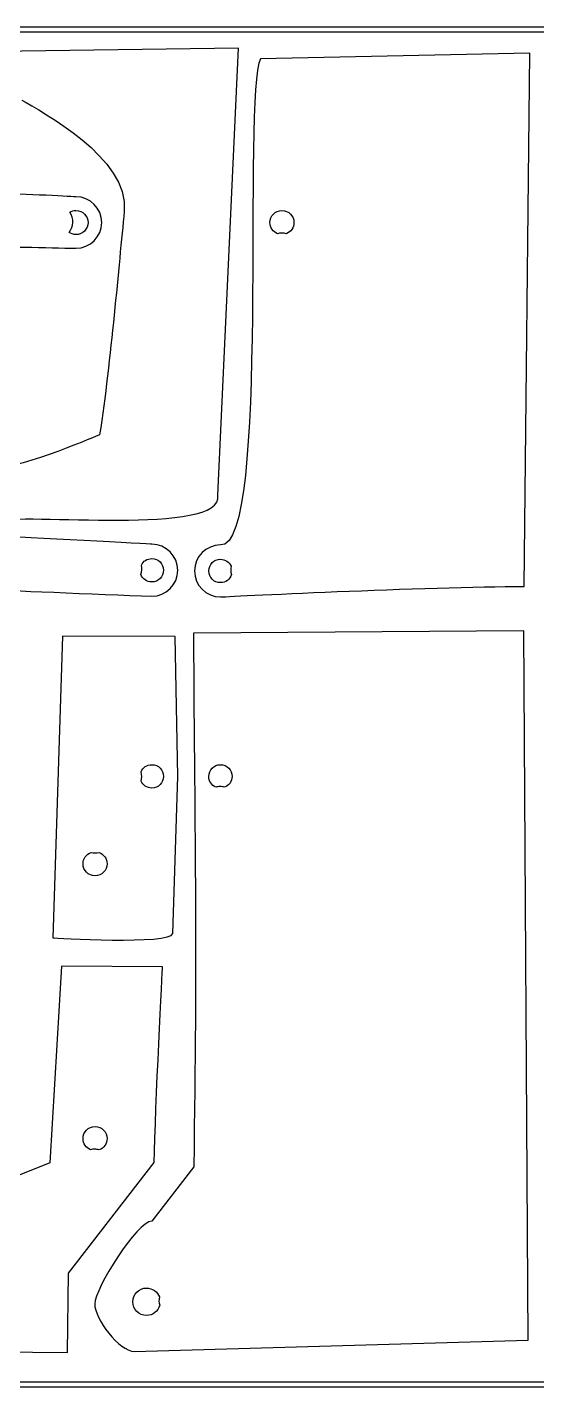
# Model space of a CAD drawing. Extents: x 0 to 67.9, y 0 to 40.2.
# Drawn here: x 29.99 to 45.08, y 0.01 to 40.22 of the extents above; entities that cross this region are included whole.
import ezdxf

# ---------------------------------------------------------------- set-up
doc = ezdxf.new("R2010")
doc.units = 0
doc.layers.get('0').update_dxf_attribs({"linetype": 'CONTINUOUS'})

msp = doc.modelspace()

# ---------------------------------------------------------------- linework, layer by layer
at = {"color": 7}
for p, q in [((67.917286, 40.22322), (0.010521, 40.22322)), ((0.151633, 40.082108), (67.776175, 40.082108)), ((36.242877, 39.605156), (9.512943, 39.240837)), ((35.630815, 26.382056), (36.242877, 39.605156)), ((44.872477, 39.451279), (36.902237, 39.287682)), ((44.700499, 23.681261), (44.872477, 39.451279)), ((31.437357, 34.800573), (31.437348, 34.800573)), ((37.533359, 34.800573), (37.533359, 34.800573)), ((33.681461, 24.506497), (33.681461, 24.506497)), ((35.713011, 24.486213), (35.713023, 24.486213)), ((31.035469, 22.215421), (30.749435, 13.287549)), ((34.368574, 22.203954), (31.035469, 22.215421)), ((34.450516, 18.065197), (34.368574, 22.203954)), ((44.694712, 22.367127), (34.911695, 22.301667)), ((44.822695, 1.387713), (44.694712, 22.367127)), ((33.681418, 18.410486), (33.681461, 18.410486)), ((35.708173, 18.410034), (35.717881, 18.410034)), ((35.70818, 18.410032), (35.708173, 18.410034)), ((34.302065, 13.418428), (34.450516, 18.065197)), ((31.883172, 15.814045), (31.883172, 15.814045)), ((31.011196, 12.456057), (30.660375, 6.636492)), ((33.997813, 12.432736), (31.011196, 12.456057)), ((32.001793, 7.707185), (32.001793, 7.707191)), ((30.660375, 6.636492), (27.417216, 5.343433)), ((31.220181, 3.371583), (33.755641, 6.642794)), ((34.922262, 6.512987), (33.687183, 4.909456)), ((31.187461, 1.025881), (31.220181, 3.371583)), ((33.523599, 2.932329), (33.523593, 2.932329)), ((33.163666, 1.058641), (44.822695, 1.387713)), ((27.369809, 1.0586), (31.187461, 1.025881)), ((0.010521, 0.010441), (67.917286, 0.010441)), ((67.776175, 0.151552), (0.151633, 0.151552))]:
    msp.add_line(p, q, dxfattribs=at)
for points in [[(36.902237, 39.287682), (36.340356, 38.250485), (37.208286, 24.793644), (35.713025, 24.909547)], [(29.832934, 38.069497), (30.39164, 37.728445), (33.034334, 36.355395), (32.868163, 34.778508)], [(31.437388, 35.207151), (31.437388, 35.207151), (29.867939, 35.28342), (29.04069, 35.324891)], [(32.199832, 34.445149), (32.199832, 34.863584), (31.855823, 35.207151), (31.437388, 35.207151)], [(31.231413, 34.154548), (31.372674, 34.32478), (31.381723, 34.56875), (31.253472, 34.748979)], [(31.253472, 34.748979), (31.307058, 34.781096), (31.369323, 34.800573), (31.437357, 34.800573)], [(31.437348, 34.800573), (31.63615, 34.800573), (31.793215, 34.643948), (31.793215, 34.445149)], [(32.868163, 34.778508), (32.701995, 33.201621), (32.475424, 30.373863), (32.138136, 28.170429)], [(37.177937, 34.445148), (37.177937, 34.643948), (37.33456, 34.800573), (37.533359, 34.800573)], [(37.533359, 34.800573), (37.732157, 34.800573), (37.889227, 34.643948), (37.889227, 34.445149)], [(31.793215, 34.445149), (31.793215, 34.24635), (31.63615, 34.089284), (31.437348, 34.089284)], [(31.437388, 33.683148), (31.855823, 33.683148), (32.199832, 34.026716), (32.199832, 34.445149)], [(37.404156, 34.113978), (37.27096, 34.164971), (37.177937, 34.292294), (37.177937, 34.445148)], [(37.889227, 34.445149), (37.889227, 34.293133), (37.796942, 34.166413), (37.664771, 34.11486)], [(31.437348, 34.089284), (31.359917, 34.089284), (31.289307, 34.113768), (31.231413, 34.154548)], [(37.527187, 34.132498), (37.485553, 34.131595), (37.444206, 34.125377), (37.404156, 34.113978)], [(37.664771, 34.11486), (37.619984, 34.127265), (37.573654, 34.133205), (37.527187, 34.132498)], [(29.04066, 33.740033), (29.04066, 33.740033), (30.647095, 33.697581), (31.437388, 33.683148)], [(32.138136, 28.170429), (32.138136, 28.170429), (29.868815, 27.18065), (29.04064, 27.196415)], [(29.040667, 25.611576), (29.786652, 25.880244), (35.854825, 25.168395), (35.630815, 26.382056)], [(33.681468, 24.929871), (33.681468, 24.929871), (29.859508, 25.148508), (29.040667, 25.16492)], [(34.450525, 24.160814), (34.450525, 24.583044), (34.103698, 24.929871), (33.681468, 24.929871)], [(35.713025, 24.909547), (35.290951, 24.909547), (34.94441, 24.562565), (34.94441, 24.14049)], [(33.359109, 24.035097), (33.390826, 24.12513), (33.395427, 24.222492), (33.372339, 24.315115)], [(33.372339, 24.315115), (33.428502, 24.428953), (33.544035, 24.506497), (33.681461, 24.506497)], [(33.681461, 24.506497), (33.874904, 24.506497), (34.027184, 24.354218), (34.027184, 24.160774)], [(34.027184, 24.160774), (34.027184, 23.96733), (33.874904, 23.81461), (33.681461, 23.81461)], [(33.681468, 23.391316), (34.103698, 23.391316), (34.450525, 23.738583), (34.450525, 24.160814)], [(34.94441, 24.14049), (34.94441, 23.718415), (35.290951, 23.371433), (35.713025, 23.371433)], [(35.367731, 24.14049), (35.367731, 24.333779), (35.519725, 24.486213), (35.713011, 24.486213)], [(35.713011, 23.794767), (35.519725, 23.794767), (35.367731, 23.947202), (35.367731, 24.14049)], [(35.713023, 24.486213), (35.854353, 24.486213), (35.973002, 24.404032), (36.026997, 24.284689)], [(36.026997, 24.284689), (36.009408, 24.20101), (36.014105, 24.114175), (36.040656, 24.032893)], [(33.681461, 23.81461), (33.532771, 23.81461), (33.408816, 23.905497), (33.359109, 24.035097)], [(36.040656, 24.032893), (35.995981, 23.894029), (35.868284, 23.794767), (35.713011, 23.794767)], [(29.040667, 23.580052), (29.040667, 23.580052), (32.12363, 23.452543), (33.681468, 23.391316)], [(35.713025, 23.371433), (35.713025, 23.371433), (41.924276, 23.686568), (44.700499, 23.681261)], [(34.911695, 22.301667), (34.958671, 15.893966), (35.024812, 12.919991), (34.922262, 6.512987)], [(33.363035, 18.201905), (33.415402, 18.325513), (33.536909, 18.410486), (33.681418, 18.410486)], [(33.364841, 17.924092), (33.391199, 18.014909), (33.390584, 18.11143), (33.363035, 18.201905)], [(33.681461, 18.410486), (33.874904, 18.410486), (34.027184, 18.258648), (34.027184, 18.065204)], [(35.367749, 18.065191), (35.367749, 18.256809), (35.517273, 18.40743), (35.70818, 18.410032)], [(35.717881, 18.410034), (35.908804, 18.407447), (36.058752, 18.256821), (36.058752, 18.065193)], [(33.681461, 17.719481), (33.538521, 17.719481), (33.418125, 17.802664), (33.364841, 17.924092)], [(34.027184, 18.065204), (34.027184, 17.871759), (33.874904, 17.719481), (33.681461, 17.719481)], [(35.57721, 17.746809), (35.453127, 17.798842), (35.367749, 17.920442), (35.367749, 18.065191)], [(35.700684, 17.763126), (35.658998, 17.762986), (35.617503, 17.757502), (35.57721, 17.746809)], [(35.836503, 17.742842), (35.792413, 17.755975), (35.746686, 17.762805), (35.700684, 17.763126)], [(36.058752, 18.065193), (36.058752, 17.915679), (35.967247, 17.791793), (35.836503, 17.742842)], [(31.646371, 15.479787), (31.646371, 15.636561), (31.744465, 15.765828), (31.883172, 15.814045)], [(31.883172, 15.814045), (31.961189, 15.794448), (32.04284, 15.794448), (32.120857, 15.814045)], [(32.120857, 15.814045), (32.259352, 15.765715), (32.357218, 15.63641), (32.357218, 15.479787)], [(32.001793, 15.124363), (31.802993, 15.124363), (31.646371, 15.280987), (31.646371, 15.479787)], [(32.357218, 15.479787), (32.357218, 15.280987), (32.200596, 15.124363), (32.001793, 15.124363)], [(30.749435, 13.287549), (30.749435, 13.287549), (34.258167, 13.076548), (34.302065, 13.418428)], [(33.755641, 6.642794), (33.784398, 8.293919), (33.997813, 12.432736), (33.997813, 12.432736)], [(31.646371, 7.35176), (31.646371, 7.55056), (31.802993, 7.707185), (32.001793, 7.707185)], [(32.001793, 7.707191), (32.200596, 7.707191), (32.357218, 7.550567), (32.357218, 7.351767)], [(31.864651, 7.023235), (31.735594, 7.076146), (31.646371, 7.201866), (31.646371, 7.35176)], [(32.357218, 7.351767), (32.357218, 7.196625), (32.261231, 7.068239), (32.124827, 7.018832)], [(31.988565, 7.039107), (31.946751, 7.03915), (31.905104, 7.033824), (31.864651, 7.023235)], [(32.124827, 7.018832), (32.080594, 7.031995), (32.034716, 7.038836), (31.988565, 7.039107)], [(33.687183, 4.909456), (33.24069, 4.909456), (31.991475, 2.907243), (31.991475, 2.460751)], [(33.117463, 2.526193), (33.117463, 2.753048), (33.296744, 2.932329), (33.523599, 2.932329)], [(33.523593, 2.932329), (33.700438, 2.932329), (33.847788, 2.822841), (33.904593, 2.667304)], [(31.991475, 2.460751), (31.991475, 2.014261), (32.717174, 1.058641), (33.163666, 1.058641)], [(33.523599, 2.119616), (33.296744, 2.119616), (33.117463, 2.29934), (33.117463, 2.526193)], [(33.915182, 2.420359), (33.869033, 2.246257), (33.713465, 2.119616), (33.523599, 2.119616)], [(33.904593, 2.667304), (33.886847, 2.585446), (33.890505, 2.5004), (33.915182, 2.420359)]]:
    msp.add_open_spline(points, degree=3, dxfattribs=at)

doc.saveas('drawing.dxf')
